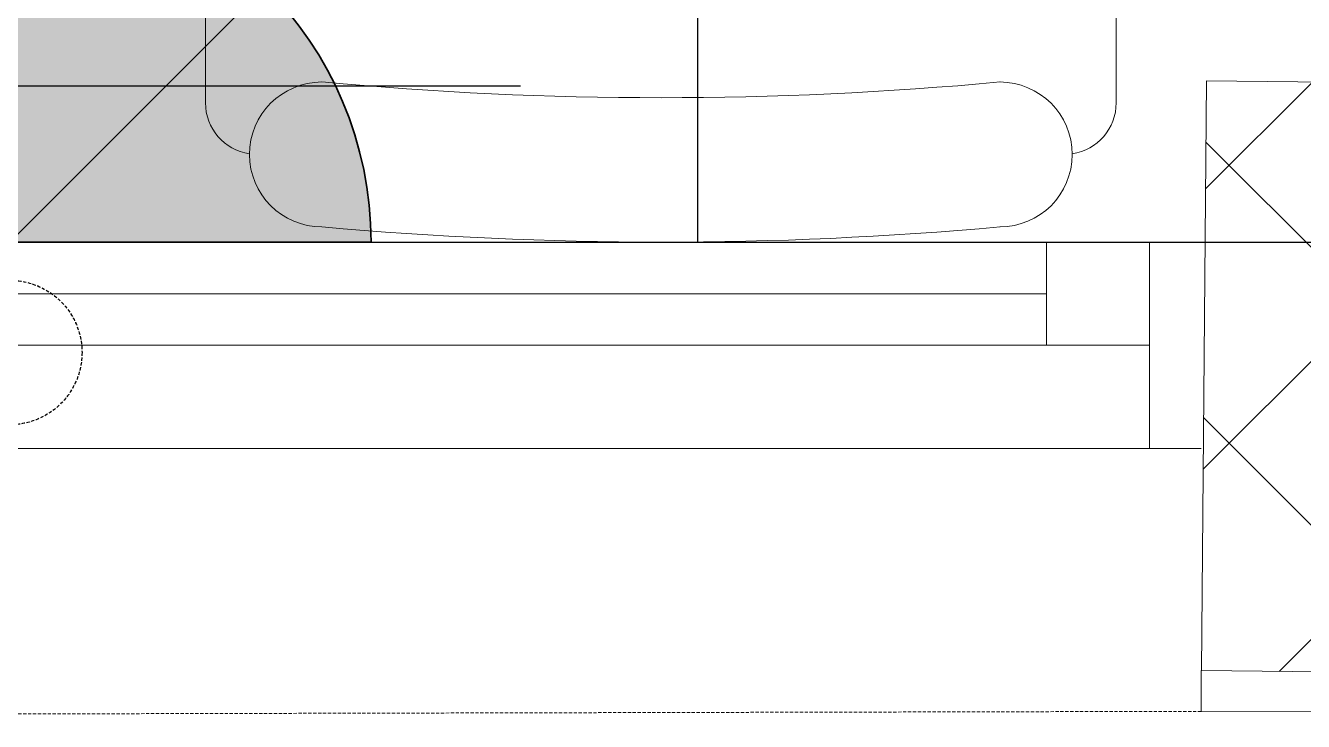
# Model space of a CAD drawing. Extents: x -178977 to 231842, y -29287 to 19916.
# Drawn here: x 26420 to 27039, y -13062 to -12725 of the extents above; entities that cross this region are included whole.
import ezdxf
from ezdxf.enums import TextEntityAlignment as Align

# ---------------------------------------------------------------- set-up
doc = ezdxf.new("R2010")
doc.units = 0
doc.header["$LTSCALE"] = 0.25
for name, pattern in [('01-First Floor-FUR$0$HIDDEN', [9.525, 6.35, -3.175]), ('DASHDOT', [25.4, 12.7, -6.35, 0, -6.35]), ('HIDDEN', [9.525, 6.35, -3.175])]:
    doc.linetypes.add(name, pattern=pattern)
for name, color, linetype, lineweight in [('01-First Floor-FUR$0$Aluminum', 251, 'Continuous', 5), ('01-First Floor-FUR$0$C-HYDR-CTCH', 251, 'Continuous', 5), ('01-First Floor-FUR$0$Hatch', 252, 'Continuous', 5), ('01-First Floor-FUR$0$LOADING', 253, 'Continuous', 5), ('01-First Floor-FUR$0$Proj', 251, 'Continuous', 5), ('01-First Floor-FUR$0$Walls', 251, 'Continuous', 5), ('E-LITE-CLNG-CNDT', 6, 'DASHDOT', 35), ('E-LITE-EXIT-NUMB', 6, 'Continuous', 25), ('E-POWR-FLOR-CNDT', 6, 'HIDDEN', 25), ('E-POWR-WALL @ 100', 4, 'Continuous', 35)]:
    doc.layers.add(name, color=color, linetype=linetype, lineweight=lineweight)
doc.layers.add('01-First Floor-FUR$0$FALSE CEILING', color=251, linetype='Continuous')
doc.styles.add('DC_SIMPLEX', font='SIMPLEX.shx', dxfattribs={"width": 0.7})

# ---------------------------------------------------------------- blocks, each defined once
blk = doc.blocks.new('01-First Floor-FUR$0$GF21018-P')
at = {"color": 0}
for p, q in [((-0.2207, 0.47563), (-0.2207, 0.0675)), ((0.22049, 0.47563), (0.22049, 0.0675))]:
    blk.add_line(p, q, dxfattribs=at)
for centre, radius, start, end in [((-0.16429, 0.0425), 0.03511, 90, 270), ((0, 1.84674), 1.77674, 264.69456, 275.30527), ((0.16409, 0.0425), 0.03511, 270, 90), ((-0.1957, 0.0675), 0.025, 180, 261.47208), ((0.19549, 0.0675), 0.025, 278.52792, 360), ((0, 1.83136), 1.83136, 264.85322, 275.14698)]:
    blk.add_arc(centre, radius, start, end, dxfattribs=at)
blk = doc.blocks.new('01-First Floor-FUR')
at = {"layer": '01-First Floor-FUR$0$Hatch'}
h = blk.add_hatch(dxfattribs=at)
h.set_pattern_fill('ANSI37', color=256, scale=30)
h.set_pattern_definition([(45, (-1823.345, -13062.25), (-67.35192, 67.35192), []), (135, (-1823.345, -13062.25), (-67.35192, -67.35192), [])])
h.paths.add_polyline_path([(49129.31, 8855.65), (48525.38, 8847.49), (48529.27, 8559.08), (49133.21, 8567.24)])
h.paths.add_polyline_path([(41968.55, 8847.88), (41385.05, 8842.47), (41365.12, 8551.08), (41948.62, 8556.49)])
h.paths.add_polyline_path([(27591.6, 8840.51), (26992.5, 8836.43), (26986.79, 8543.38), (27585.89, 8547.46)])
h.paths.add_polyline_path([(34776.81, 8842.68), (34175.62, 8835.19), (34167.4, 8549.53), (34768.59, 8557.02)])
h.paths.add_polyline_path([(20372.37, 8849.78), (19765.91, 8827.92), (19780.45, 8535.39), (20386.9, 8557.24)])
h.paths.add_polyline_path([(13635.75, 8839.4), (12413.81, 8863.34), (12407.39, 8567.2), (13629.33, 8543.26)])
h.paths.add_polyline_path([(13649.85, 1639.31), (12434.85, 1623.59), (12421.38, 1331.16), (13636.38, 1346.87)])
h.paths.add_polyline_path([(13623.78, -5553.85), (12420.7, -5569.85), (12414.99, -5862.9), (13618.07, -5846.91)])
h.paths.add_polyline_path([(13642.29, -12752.57), (12445.61, -12764), (12448.42, -13058.45), (13645.11, -13047.02)])
h.paths.add_polyline_path([(6007.27, -12750.46), (5403.72, -12754.16), (5414.36, -13039.63), (6017.92, -13035.93)])
h.paths.add_polyline_path([(5991.83, -5552.46), (5395.01, -5550.89), (5394.89, -5852.06), (5991.72, -5853.62)])
h.paths.add_polyline_path([(6001.71, 1637.11), (5382.41, 1638.34), (5371.82, 1335.38), (5991.11, 1334.15)])
h.paths.add_polyline_path([(5978.39, 8816.48), (5377.73, 8830.94), (5374.11, 8541.3), (5974.77, 8526.84)])
h.paths.add_polyline_path([(-1220.7, 8814.6), (-1823.35, 8837.31), (-1821.47, 8548.99), (-1218.82, 8526.29)])
h.paths.add_polyline_path([(-1212.98, -5563.69), (-1815.02, -5570.67), (-1811.64, -5862.28), (-1209.6, -5855.31)])
h.paths.add_polyline_path([(-1195.47, -12758.31), (-1793.86, -12759.31), (-1789, -13060), (-1190.61, -13059)])
h.paths.add_polyline_path([(20391.23, -12745.04), (19785.54, -12757.98), (19791.26, -13059.19), (20396.95, -13046.25)])
h.paths.add_polyline_path([(20384.72, -5552.56), (19790.33, -5570.13), (19792.44, -5866.71), (20386.82, -5849.14)])
h.paths.add_polyline_path([(20376, 1655.47), (19777.04, 1647.79), (19781.05, 1347.62), (20380.01, 1355.31)])
h.paths.add_polyline_path([(27576.32, 1640.19), (26974.38, 1644.88), (26978.63, 1352.78), (27580.57, 1348.08)])
h.paths.add_polyline_path([(27580.06, -5542.45), (26976.21, -5560.04), (26989.65, -5860.11), (27589.75, -5839.06)])
h.paths.add_polyline_path([(27596.2, -12758.47), (26992.34, -12751.87), (26989.95, -13037.58), (27593.81, -13044.18)])
h.paths.add_polyline_path([(34794.68, -12748.01), (34197.38, -12762.57), (34206.36, -13062.26), (34803.66, -13047.7)])
h.paths.add_polyline_path([(34787.39, -5559.68), (34186.11, -5557.73), (34187.23, -5854.96), (34788.51, -5856.9)])
h.paths.add_polyline_path([(34750.91, 1644.16), (34170.06, 1648.85), (34189.76, 1359.01), (34770.61, 1354.33)])
h.paths.add_polyline_path([(41954.26, 1643.44), (41356.69, 1657.18), (41358.7, 1365.26), (41956.28, 1351.52)])
h.paths.add_polyline_path([(41955.29, -5555.13), (41386.86, -5562.73), (41388.69, -5856.87), (41957.12, -5849.28)])
h.paths.add_polyline_path([(41992.35, -12752.29), (41387.09, -12754.95), (41388.42, -13059.48), (41993.68, -13056.82)])
h.paths.add_polyline_path([(49166.55, -12752.77), (48578.6, -12736.71), (48565.39, -13043.94), (49153.35, -13060)])
h.paths.add_polyline_path([(49150.78, -5553.39), (48547.55, -5552.3), (48545.59, -5848.82), (49148.82, -5849.91)])
at = {"layer": '01-First Floor-FUR$0$Aluminum'}
for p, q in [((25789.79, -12830), (26989.79, -12830)), ((26914.79, -12880), (26914.79, -12830)), ((26964.79, -12930), (26964.79, -12830)), ((26914.79, -12855), (25864.79, -12855)), ((25814.79, -12880), (26964.79, -12880)), ((25789.79, -12930), (26989.79, -12930))]:
    blk.add_line(p, q, dxfattribs=at)
at = {"layer": '01-First Floor-FUR$0$C-HYDR-CTCH', "elevation": 0, "flags": 128}
blk.add_lwpolyline([(26992.34, -12751.87), (26989.95, -13037.58), (27593.81, -13044.18), (27596.2, -12758.47), (26992.34, -12751.87)], dxfattribs=at)
at = {"layer": '01-First Floor-FUR$0$FALSE CEILING', "linetype": 'Continuous'}
blk.add_line((26746, -12830), (26746, -8830), dxfattribs=at)
at = {"layer": '01-First Floor-FUR$0$FALSE CEILING'}
blk.add_lwpolyline([(29376, -8830), (25876, -8830), (25876, -10710), (25876.01, -10710), (25876.01, -12830), (29376, -12830), (29376, -8830)], dxfattribs=at)
at = {"layer": '01-First Floor-FUR$0$Proj', "linetype": '01-First Floor-FUR$0$HIDDEN'}
blk.add_line((26989.79, -13057.36, 0), (25789.79, -13060, 0), dxfattribs=at)
at = {"layer": '01-First Floor-FUR$0$Walls'}
for q in [(26989.79, -13037.58, 0), (27921, -13060, 0)]:
    blk.add_line((26989.79, -13057.36, 0), q, dxfattribs=at)
at = {"layer": '01-First Floor-FUR$0$LOADING', "extrusion": (-2.24021e-05, -7.77426e-06, 1), "xscale": 1000, "yscale": 1000, "zscale": 1000, "rotation": 359.9985892349692}
blk.add_blockref('01-First Floor-FUR$0$GF21018-P', (26728.11, -12830, -0.5), dxfattribs=at)
blk = doc.blocks.new('*U172')
h = blk.add_hatch(color=253)
edge = h.paths.add_edge_path()
edge.add_line((0, 1.75), (0, -1.75))
edge.add_arc((0, 0), 1.75, 90, 270, ccw=False)
for p, q in [((-1.6771, 0.5), (-3.2113, 0.5)), ((-1.6771, -0.5), (-3.2113, -0.5))]:
    blk.add_line(p, q)
blk.add_lwpolyline([(0, 1.75, 1), (0, -1.75)], format="xyb", close=True)
at = {"layer": 'Defpoints'}
for p, q in [((-2.4749, 2.4749), (0, 0)), ((-0.7582, -2.4749), (-0.7582, 2.4749)), ((-2.4749, -2.4749), (0, 0))]:
    blk.add_line(p, q, dxfattribs=at)
at = {"layer": 'E-LITE-EXIT-NUMB', "style": 'DC_SIMPLEX', "width": 0.7, "flags": 8}
blk.add_attdef('TYPE', text='', height=2, rotation=360, dxfattribs=at).set_placement((-2.682, 5.2383), align=Align.RIGHT)
blk.add_attdef('CIRCUIT', (2.682, 5.2383), '', height=2, rotation=360, dxfattribs=at)

msp = doc.modelspace()

# ---------------------------------------------------------------- linework, layer by layer
at = {"layer": 'E-POWR-FLOR-CNDT'}
msp.add_circle((26412.61, -12883.49, -0.1), 35, dxfattribs=at)

# ---------------------------------------------------------------- block references
at = {"layer": 'E-LITE-CLNG-CNDT'}
msp.add_blockref('01-First Floor-FUR', (0, 0), dxfattribs=at)
at = {"layer": 'E-POWR-WALL @ 100', "xscale": 100, "yscale": 100, "zscale": 100, "rotation": 269.9999999999911}
msp.add_blockref('*U172', (26412.61, -12830, -0.1), dxfattribs=at)

doc.saveas('drawing.dxf')
